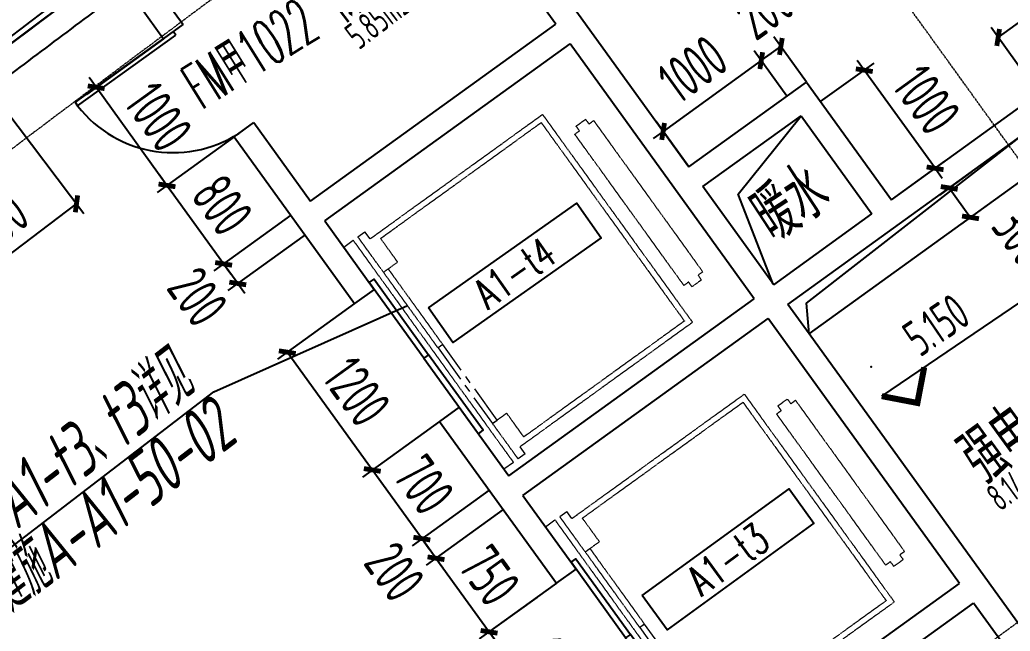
# Model space of a CAD drawing. Header units: millimetres. Extents: x 0 to 12095980, y -6694179 to 0.
# Drawn here: x 11588099 to 11596285, y -6445314 to -6440261 of the extents above; entities that cross this region are included whole.
import ezdxf
from ezdxf.enums import TextEntityAlignment as Align

# ---------------------------------------------------------------- set-up
doc = ezdxf.new("R2010")
doc.units = ezdxf.units.MM
doc.header["$LTSCALE"] = 10
for name, pattern in [('A1-RG-AXIS$0$CENTER', [50.8, 31.75, -6.35, 6.35, -6.35]), ('A1-RI-F2$0$CENTER', [50.8, 31.75, -6.35, 6.35, -6.35]), ('A1-RI-F2$0$HIDDEN2', [0.1875, 0.125, -0.0625])]:
    doc.linetypes.add(name, pattern=pattern)
for name, color, linetype in [('A1-RD-2F$0$A-louban', 5, 'Continuous'), ('A1-RI-F2$0$$1$A-SYMB-NUMB-T', 4, 'Continuous'), ('A1-RI-F2$0$$3$A-SYMB', 4, 'Continuous'), ('A1-RI-F2$0$A-DIMS-1：100', 1, 'Continuous'), ('A1-RI-F2$0$A-DOOR', 32, 'Continuous'), ('A1-RI-F2$0$A-FUZHUXIAN', 55, 'A1-RI-F2$0$HIDDEN2'), ('A1-RI-F2$0$A-HOLE', 2, 'Continuous'), ('A1-RI-F2$0$A-STRS-HRAL', 3, 'Continuous'), ('A1-RI-F2$0$A-SYMB', 4, 'Continuous'), ('A1-RI-F2$0$A-SYMB-AREA', 4, 'Continuous'), ('A1-RI-F2$0$A-SYMB-NAME', 4, 'Continuous'), ('A1-RI-F2$0$A-TEXT', 4, 'Continuous'), ('A1-RI-F2$0$A-TEXT1', 4, 'Continuous'), ('A1-RI-F2$0$A-WALL', 7, 'Continuous'), ('A1-RI-F2$0$N-SYMB-DOOR', 13, 'Continuous'), ('A1-RI-F2$0$N-SYMB-DOOR1', 13, 'Continuous'), ('A1-RI-F2$0$N-SYMB-DOOR2', 13, 'Continuous'), ('A1-RI-F2$0$外保温', 41, 'Continuous')]:
    doc.layers.add(name, color=color, linetype=linetype)
doc.layers.add('A1-RG-AXIS$0$A-GRID', color=1, linetype='A1-RG-AXIS$0$CENTER', lineweight=9)
doc.layers.add('A1-RI-F2$0$A-EVTR', color=3, linetype='A1-RI-F2$0$CENTER', lineweight=9)
doc.styles.add('A1-RI-F2$0$$1$ECADI-TXT', font='simplex.shx', dxfattribs={"bigfont": 'hztxt.shx'})
doc.styles.add('A1-RI-F2$0$ECADI', font='gbeitc.shx', dxfattribs={"width": 0.7, "bigfont": 'gbcbig.shx'})
doc.styles.add('A1-RI-F2$0$ECADI-SYM', font='simplex.shx', dxfattribs={"width": 0.7, "bigfont": 'hztxt.shx'})
doc.styles.add('A1-RI-F2$0$XD2008', font='xd-hzs.shx', dxfattribs={"width": 0.7, "bigfont": 'xd-hztxt.shx'})
doc.dimstyles.new('A1-RI-F2$0$XD100$0', dxfattribs={"dimscale": 100, "dimtxt": 3.5, "dimasz": 2, "dimexe": 1, "dimexo": 2, "dimgap": 1, "dimtad": 1, "dimdec": 0, "dimdsep": 46, "dimtxsty": 'A1-RI-F2$0$XD2008', "dimblk1": 'A1-RI-F2$0$_ArchTick', "dimblk2": 'A1-RI-F2$0$_ArchTick', "dimsah": 1, "dimcen": 2.5, "dimclrd": 1, "dimclre": 1, "dimclrt": 4, "dimaunit": 1, "dimadec": 0, "dimazin": 0, "dimtfac": 1, "dimtdec": 0, "dimtix": 1, "dimtmove": 2, "dimatfit": 3, "dimfxl": 1, "dimtolj": 1, "dimtzin": 0, "dimarcsym": 0})

# ---------------------------------------------------------------- blocks, each defined once
blk = doc.blocks.new('A1-RI-F2$0$A$C388916B7')
at = {"layer": 'A1-RI-F2$0$A-DOOR'}
for points in [[(726.3, 3150.3), (688.1, 3121), (219.6, 3732.5), (257.8, 3761.8)], [(726.3, 3150.3), (688.1, 3121), (1156.6, 2509.5), (1194.8, 2538.8)]]:
    blk.add_lwpolyline(points, close=True, dxfattribs=at)
at = {"layer": 'A1-RI-F2$0$A-EVTR', "ltscale": 0.01}
for p, q in [((215.9, 4093.6), (1610.9, 5162.3)), ((1610.9, 5162.3), (2899.3, 3480.7)), ((334.3, 3820.4), (114.7, 4107)), ((76.4, 4077.7), (1452.6, 2281.4)), ((448.9, 3908.2), (334.3, 3820.4)), ((2899.3, 3480.7), (1504.3, 2411.9)), ((1385.9, 2685.2), (1271.3, 2597.3)), ((1490.9, 2310.7), (1271.3, 2597.3))]:
    blk.add_line(p, q, dxfattribs=at)
at = {"layer": 'A1-RI-F2$0$A-EVTR'}
for p, q in [((114.7, 4107), (172, 4150.9)), ((215.9, 4093.6), (172, 4150.9)), ((0, 4019.2), (76.4, 4077.7)), ((1548.2, 2354.6), (1504.3, 2411.9)), ((1548.2, 2354.6), (1490.9, 2310.7)), ((1452.6, 2281.4), (1376.2, 2222.9))]:
    blk.add_line(p, q, dxfattribs=at)
at = {"layer": 'A1-RI-F2$0$A-EVTR', "ltscale": 0.01}
blk.add_lwpolyline([(448.9, 3908.2), (302.5, 4099.3), (1602, 5094.8), (2831.8, 3489.6), (1532.3, 2494.1), (1385.9, 2685.2)], dxfattribs=at)
for points in [[(1920.4, 5035.5), (1891.1, 5073.7), (1967.5, 5132.3), (1996.8, 5094.1), (2035, 5123.4), (2972, 3900.3), (2933.8, 3871.1), (2963.1, 3832.8), (2886.6, 3774.3), (2857.4, 3812.5), (2819.1, 3783.2), (1882.2, 5006.2)], [(841, 3238.1), (802.8, 3208.8), (334.3, 3820.4), (372.5, 3849.6)]]:
    blk.add_lwpolyline(points, close=True, dxfattribs=at)
at = {"layer": 'A1-RI-F2$0$A-EVTR'}
blk.add_lwpolyline([(841, 3238.1), (802.8, 3208.8), (1271.3, 2597.3), (1309.5, 2626.6)], close=True, dxfattribs=at)
blk = doc.blocks.new('A1-RI-F2$0$A-X-D2-60$0$d1000')
at = {"layer": 'A1-RI-F2$0$A-DOOR'}
blk.add_lwpolyline([(1257258.4, 175906.7), (1257258.4, 175941.7), (1256258.2, 175941.7), (1256258.2, 175906.7)], close=True, dxfattribs=at)
blk.add_arc((1257257.6, 175941.7), 1000, 182.00579, 269.95491, dxfattribs=at)
blk = doc.blocks.new('A1-RI-F2$0$5erhfh')
at = {"layer": 'A1-RI-F2$0$A-SYMB-AREA', "style": 'A1-RI-F2$0$ECADI', "width": 0.7}
blk.add_attdef('340M2', text='', height=2.5, dxfattribs=at).set_placement((0, 1.25), align=Align.MIDDLE_LEFT)
at = {"layer": 'A1-RI-F2$0$A-SYMB-NAME', "style": 'A1-RI-F2$0$ECADI', "width": 0.7}
blk.add_attdef('CHINESENAME', (-12.29, 3.09), '', height=4.5, dxfattribs=at)
blk = doc.blocks.new('A1-RI-F2$0$_ArchTick')
at = {"color": 0, "linetype": 'ByBlock', "const_width": 0.4}
blk.add_lwpolyline([(-0.5, -0.5), (0.5, 0.5)], dxfattribs=at)
blk = doc.blocks.new('*D124')
at = {"layer": 'A1-RI-F2$0$A-DIMS-1：100', "color": 1, "linetype": 'ByBlock', "lineweight": -2, "transparency": 16777216}
for p, q in [((11592095.6, -6444309.4), (11591458, -6444769.4)), ((11591539.1, -6444710.9), (11591480.6, -6444629.8)), ((11591539.1, -6444710.9), (11591977.9, -6445319.1)), ((11592534.4, -6444917.6), (11591896.8, -6445377.6)), ((11591977.9, -6445319.1), (11592036.4, -6445400.2))]:
    blk.add_line(p, q, dxfattribs=at)
at = {"layer": 'A1-RI-F2$0$A-DIMS-1：100', "color": 1, "linetype": 'ByBlock', "lineweight": -2, "transparency": 16777216, "xscale": 100, "yscale": 100, "zscale": 100}
for p, rotation in [((11591539.1, -6444710.9), 305.811234337413), ((11591977.9, -6445319.1), 125.811234337413)]:
    blk.add_blockref('A1-RI-F2$0$_ArchTick', p, dxfattribs=dict(at, rotation=rotation))
at = {"layer": 'A1-RI-F2$0$A-DIMS-1：100', "color": 4, "linetype": 'ByBlock', "transparency": 16777216, "insert": (11591981.5, -6444854.1), "char_height": 350, "attachment_point": 5, "rotation": 305.81123, "style": 'A1-RI-F2$0$XD2008'}
blk.add_mtext('\\A1;750', dxfattribs=at)
blk = doc.blocks.new('*D126')
at = {"layer": 'A1-RI-F2$0$A-DIMS-1：100', "color": 1, "linetype": 'ByBlock', "lineweight": -2, "transparency": 16777216}
for p, q in [((11592372.2, -6445034.6), (11591896.8, -6445377.6)), ((11592680, -6446292.3), (11591977.9, -6445319.1)), ((11593074.4, -6446007.7), (11592598.9, -6446350.8))]:
    blk.add_line(p, q, dxfattribs=at)
at = {"layer": 'A1-RI-F2$0$A-DIMS-1：100', "color": 1, "linetype": 'ByBlock', "lineweight": -2, "transparency": 16777216, "xscale": 100, "yscale": 100, "zscale": 100}
for p, rotation in [((11591977.9, -6445319.1), 125.8112343374936), ((11592680, -6446292.3), 305.8112343374936)]:
    blk.add_blockref('A1-RI-F2$0$_ArchTick', p, dxfattribs=dict(at, rotation=rotation))
at = {"layer": 'A1-RI-F2$0$A-DIMS-1：100', "color": 4, "linetype": 'ByBlock', "transparency": 16777216, "insert": (11592552, -6445644.8), "char_height": 350, "attachment_point": 5, "rotation": 305.81123, "style": 'A1-RI-F2$0$XD2008'}
blk.add_mtext('\\A1;1200', dxfattribs=at)
blk = doc.blocks.new('*D127')
at = {"layer": 'A1-RI-F2$0$A-DIMS-1：100', "color": 1, "linetype": 'ByBlock', "lineweight": -2, "transparency": 16777216}
for p, q in [((11591978.6, -6444147.2), (11591340.9, -6444607.2)), ((11592095.6, -6444309.4), (11591458, -6444769.4)), ((11591422, -6444548.7), (11591363.5, -6444467.6)), ((11591539.1, -6444710.9), (11591422, -6444548.7)), ((11591539.1, -6444710.9), (11591597.6, -6444792))]:
    blk.add_line(p, q, dxfattribs=at)
at = {"layer": 'A1-RI-F2$0$A-DIMS-1：100', "color": 1, "linetype": 'ByBlock', "lineweight": -2, "transparency": 16777216, "xscale": 100, "yscale": 100, "zscale": 100}
for p, rotation in [((11591422, -6444548.7), 305.811212836193), ((11591539.1, -6444710.9), 125.811212836193)]:
    blk.add_blockref('A1-RI-F2$0$_ArchTick', p, dxfattribs=dict(at, rotation=rotation))
at = {"layer": 'A1-RI-F2$0$A-DIMS-1：100', "color": 4, "linetype": 'ByBlock', "transparency": 16777216, "insert": (11591196.9, -6444823.4), "char_height": 350, "attachment_point": 5, "rotation": 305.81121, "style": 'A1-RI-F2$0$XD2008'}
blk.add_mtext('\\A1;200', dxfattribs=at)
blk = doc.blocks.new('*D129')
at = {"layer": 'A1-RI-F2$0$A-DIMS-1：100', "color": 1, "linetype": 'ByBlock', "lineweight": -2, "transparency": 16777216}
for p, q in [((11591569, -6443579.5), (11590931.4, -6444039.6)), ((11591012.5, -6443981.1), (11590953.9, -6443900)), ((11591422, -6444548.7), (11591012.5, -6443981.1)), ((11591978.6, -6444147.2), (11591340.9, -6444607.2)), ((11591422, -6444548.7), (11591480.6, -6444629.8))]:
    blk.add_line(p, q, dxfattribs=at)
at = {"layer": 'A1-RI-F2$0$A-DIMS-1：100', "color": 1, "linetype": 'ByBlock', "lineweight": -2, "transparency": 16777216, "xscale": 100, "yscale": 100, "zscale": 100}
for p, rotation in [((11591012.5, -6443981.1), 305.8112849767745), ((11591422, -6444548.7), 125.8112849767744)]:
    blk.add_blockref('A1-RI-F2$0$_ArchTick', p, dxfattribs=dict(at, rotation=rotation))
at = {"layer": 'A1-RI-F2$0$A-DIMS-1：100', "color": 4, "linetype": 'ByBlock', "transparency": 16777216, "insert": (11591440.3, -6444104), "char_height": 350, "attachment_point": 5, "rotation": 305.81128, "style": 'A1-RI-F2$0$XD2008'}
blk.add_mtext('\\A1;700', dxfattribs=at)
blk = doc.blocks.new('*D130')
at = {"layer": 'A1-RI-F2$0$A-DIMS-1：100', "color": 1, "linetype": 'ByBlock', "lineweight": -2, "transparency": 16777216}
for p, q in [((11590866.8, -6442606.4), (11590229.2, -6443066.4)), ((11591012.5, -6443981.1), (11590310.3, -6443007.9)), ((11591569, -6443579.5), (11590931.4, -6444039.6))]:
    blk.add_line(p, q, dxfattribs=at)
at = {"layer": 'A1-RI-F2$0$A-DIMS-1：100', "color": 1, "linetype": 'ByBlock', "lineweight": -2, "transparency": 16777216, "xscale": 100, "yscale": 100, "zscale": 100}
for p, rotation in [((11590310.3, -6443007.9), 125.8112337832265), ((11591012.5, -6443981.1), 305.8112337832265)]:
    blk.add_blockref('A1-RI-F2$0$_ArchTick', p, dxfattribs=dict(at, rotation=rotation))
at = {"layer": 'A1-RI-F2$0$A-DIMS-1：100', "color": 4, "linetype": 'ByBlock', "transparency": 16777216, "insert": (11590884.4, -6443333.6), "char_height": 350, "attachment_point": 5, "rotation": 305.81123, "style": 'A1-RI-F2$0$XD2008'}
blk.add_mtext('\\A1;1200', dxfattribs=at)
blk = doc.blocks.new('*D131')
at = {"layer": 'A1-RI-F2$0$A-DIMS-1：100', "color": 1, "linetype": 'ByBlock', "lineweight": -2, "transparency": 16777216}
for p, q in [((11590340.2, -6441876.5), (11589702.6, -6442336.6)), ((11590457.3, -6442038.7), (11589819.6, -6442498.8)), ((11589783.7, -6442278.1), (11589725.2, -6442197)), ((11589900.7, -6442440.2), (11589783.7, -6442278.1)), ((11589900.7, -6442440.2), (11589959.2, -6442521.3))]:
    blk.add_line(p, q, dxfattribs=at)
at = {"layer": 'A1-RI-F2$0$A-DIMS-1：100', "color": 1, "linetype": 'ByBlock', "lineweight": -2, "transparency": 16777216, "xscale": 100, "yscale": 100, "zscale": 100}
for p, rotation in [((11589783.7, -6442278.1), 305.8112154453918), ((11589900.7, -6442440.2), 125.8112154453918)]:
    blk.add_blockref('A1-RI-F2$0$_ArchTick', p, dxfattribs=dict(at, rotation=rotation))
at = {"layer": 'A1-RI-F2$0$A-DIMS-1：100', "color": 4, "linetype": 'ByBlock', "transparency": 16777216, "insert": (11589569.2, -6442550.7), "char_height": 350, "attachment_point": 5, "rotation": 305.81122, "style": 'A1-RI-F2$0$XD2008'}
blk.add_mtext('\\A1;200', dxfattribs=at)
blk = doc.blocks.new('*D132')
at = {"layer": 'A1-RI-F2$0$A-DIMS-1：100', "color": 1, "linetype": 'ByBlock', "lineweight": -2, "transparency": 16777216}
for p, q in [((11589872.1, -6441227.8), (11589234.5, -6441687.8)), ((11589315.6, -6441629.3), (11589257.1, -6441548.2)), ((11589783.7, -6442278.1), (11589315.6, -6441629.3)), ((11590340.2, -6441876.5), (11589702.6, -6442336.6)), ((11589783.7, -6442278.1), (11589842.2, -6442359.2))]:
    blk.add_line(p, q, dxfattribs=at)
at = {"layer": 'A1-RI-F2$0$A-DIMS-1：100', "color": 1, "linetype": 'ByBlock', "lineweight": -2, "transparency": 16777216, "xscale": 100, "yscale": 100, "zscale": 100}
for p, rotation in [((11589315.6, -6441629.3), 305.8112311657554), ((11589783.7, -6442278.1), 125.8112311657554)]:
    blk.add_blockref('A1-RI-F2$0$_ArchTick', p, dxfattribs=dict(at, rotation=rotation))
at = {"layer": 'A1-RI-F2$0$A-DIMS-1：100', "color": 4, "linetype": 'ByBlock', "transparency": 16777216, "insert": (11589772.7, -6441792.8), "char_height": 350, "attachment_point": 5, "rotation": 305.81123, "style": 'A1-RI-F2$0$XD2008'}
blk.add_mtext('\\A1;800', dxfattribs=at)
blk = doc.blocks.new('*D133')
at = {"layer": 'A1-RI-F2$0$A-DIMS-1：100', "color": 1, "linetype": 'ByBlock', "lineweight": -2, "transparency": 16777216}
for p, q in [((11589287, -6440416.8), (11588649.4, -6440876.9)), ((11588730.5, -6440818.3), (11588672, -6440737.3)), ((11589315.6, -6441629.3), (11588730.5, -6440818.3)), ((11589872.1, -6441227.8), (11589234.5, -6441687.8)), ((11589315.6, -6441629.3), (11589374.1, -6441710.4))]:
    blk.add_line(p, q, dxfattribs=at)
at = {"layer": 'A1-RI-F2$0$A-DIMS-1：100', "color": 1, "linetype": 'ByBlock', "lineweight": -2, "transparency": 16777216, "xscale": 100, "yscale": 100, "zscale": 100}
for p, rotation in [((11588730.5, -6440818.3), 305.8112154454258), ((11589315.6, -6441629.3), 125.8112154454257)]:
    blk.add_blockref('A1-RI-F2$0$_ArchTick', p, dxfattribs=dict(at, rotation=rotation))
at = {"layer": 'A1-RI-F2$0$A-DIMS-1：100', "color": 4, "linetype": 'ByBlock', "transparency": 16777216, "insert": (11589246.1, -6441062.9), "char_height": 350, "attachment_point": 5, "rotation": 305.81122, "style": 'A1-RI-F2$0$XD2008'}
blk.add_mtext('\\A1;1000', dxfattribs=at)
blk = doc.blocks.new('*D138')
at = {"layer": 'A1-RI-F2$0$A-DIMS-1：100', "color": 1, "linetype": 'ByBlock', "lineweight": -2, "transparency": 16777216}
for p, q in [((11587974.5, -6440997.7), (11588628.2, -6441861.6)), ((11586937.8, -6441782.1), (11587591.5, -6442646.1)), ((11587531.2, -6442566.3), (11588567.8, -6441781.9))]:
    blk.add_line(p, q, dxfattribs=at)
at = {"layer": 'A1-RI-F2$0$A-DIMS-1：100', "color": 1, "linetype": 'ByBlock', "lineweight": -2, "transparency": 16777216, "xscale": 100, "yscale": 100, "zscale": 100}
for p, rotation in [((11588567.8, -6441781.9), 37.11350889132706), ((11587531.2, -6442566.3), 217.1135088913271)]:
    blk.add_blockref('A1-RI-F2$0$_ArchTick', p, dxfattribs=dict(at, rotation=rotation))
at = {"layer": 'A1-RI-F2$0$A-DIMS-1：100', "color": 4, "linetype": 'ByBlock', "transparency": 16777216, "insert": (11587883.6, -6441954.8), "char_height": 350, "attachment_point": 5, "rotation": 37.11351, "style": 'A1-RI-F2$0$XD2008'}
blk.add_mtext('\\A1;1300', dxfattribs=at)
blk = doc.blocks.new('A1-RD-2F')
at = {"layer": 'A1-RD-2F$0$A-louban'}
for points in [[(11596616.2, -6433796.1, 0.001021), (11595554.1, -6434542.2), (11595755.4, -6434828.5, 0.001252), (11594459.3, -6435747.8), (11594254.3, -6435464.1, 0.001021), (11593199.1, -6436219.8), (11593403, -6436504.3, 0.007998), (11585265.3, -6442556.8), (11591894.2, -6451209.4, -0.000877), (11592884.1, -6450451), (11594708.7, -6452832.7, 0.002207), (11592585.5, -6454466.4), (11599153.7, -6462913.2, -0.082408)], [(11581705.6, -6437622.8), (11585410.8, -6442445, -0.007584), (11593125.3, -6436704.2), (11591210.2, -6434049.8), (11593017.9, -6432913.5), (11592898, -6432744.9), (11579351.2, -6437820.9), (11579421.4, -6438008.2), (11581705.6, -6437622.8)]]:
    blk.add_lwpolyline(points, format="xyb", dxfattribs=at)
blk.add_lwpolyline([(11602211.1, -6450125.7, 0.001546), (11600705.4, -6451221.8), (11599169, -6449124.3, -0.008864), (11607955.7, -6442922.1), (11606439.4, -6440688.1, 0.013605), (11592884.1, -6450451), (11592884.1, -6450451), (11594708.7, -6452832.7, 0.002207), (11592585.5, -6454466.4), (11599153.7, -6462913.2, -0.008507), (11607125.8, -6456937.6)], format="xyb", close=True, dxfattribs=at)
blk = doc.blocks.new('*D306')
at = {"layer": 'A1-RI-F2$0$A-DIMS-1：100', "color": 1, "linetype": 'ByBlock', "lineweight": -2, "transparency": 16777216}
for p, q in [((11597524.1, -6440040.5), (11597181, -6439564.9)), ((11596185.2, -6440406.7), (11597239.5, -6439646)), ((11596469.9, -6440801.2), (11596126.7, -6440325.6))]:
    blk.add_line(p, q, dxfattribs=at)
at = {"layer": 'A1-RI-F2$0$A-DIMS-1：100', "color": 1, "linetype": 'ByBlock', "lineweight": -2, "transparency": 16777216, "xscale": 100, "yscale": 100, "zscale": 100}
for p, rotation in [((11597239.5, -6439646), 35.81121544583134), ((11596185.2, -6440406.7), 215.8112154458313)]:
    blk.add_blockref('A1-RI-F2$0$_ArchTick', p, dxfattribs=dict(at, rotation=rotation))
at = {"layer": 'A1-RI-F2$0$A-DIMS-1：100', "color": 4, "linetype": 'ByBlock', "transparency": 16777216, "insert": (11596551.5, -6439803.3), "char_height": 350, "attachment_point": 5, "rotation": 35.81122, "style": 'A1-RI-F2$0$XD2008'}
blk.add_mtext('\\A1;1300', dxfattribs=at)
blk = doc.blocks.new('*D308')
at = {"layer": 'A1-RI-F2$0$A-DIMS-1：100', "color": 1, "linetype": 'ByBlock', "lineweight": -2, "transparency": 16777216}
for p, q in [((11594439.1, -6440892.1), (11594168.7, -6440517.2)), ((11594227.2, -6440598.3), (11594308.3, -6440539.8)), ((11594227.2, -6440598.3), (11593416.2, -6441183.4)), ((11593628.2, -6441477.2), (11593357.7, -6441102.3)), ((11593416.2, -6441183.4), (11593335.1, -6441241.9))]:
    blk.add_line(p, q, dxfattribs=at)
at = {"layer": 'A1-RI-F2$0$A-DIMS-1：100', "color": 1, "linetype": 'ByBlock', "lineweight": -2, "transparency": 16777216, "xscale": 100, "yscale": 100, "zscale": 100}
for p, rotation in [((11594227.2, -6440598.3), 215.8112154455852), ((11593416.2, -6441183.4), 35.81121544558523)]:
    blk.add_blockref('A1-RI-F2$0$_ArchTick', p, dxfattribs=dict(at, rotation=rotation))
at = {"layer": 'A1-RI-F2$0$A-DIMS-1：100', "color": 4, "linetype": 'ByBlock', "transparency": 16777216, "insert": (11593660.8, -6440667.9), "char_height": 350, "attachment_point": 5, "rotation": 35.81122, "style": 'A1-RI-F2$0$XD2008'}
blk.add_mtext('\\A1;1000', dxfattribs=at)
blk = doc.blocks.new('*D309')
at = {"layer": 'A1-RI-F2$0$A-DIMS-1：100', "color": 1, "linetype": 'ByBlock', "lineweight": -2, "transparency": 16777216}
for p, q in [((11594601.3, -6440775.1), (11594330.8, -6440400.2)), ((11594439.1, -6440892.1), (11594168.7, -6440517.2)), ((11594227.2, -6440598.3), (11594389.4, -6440481.3))]:
    blk.add_line(p, q, dxfattribs=at)
at = {"layer": 'A1-RI-F2$0$A-DIMS-1：100', "color": 1, "linetype": 'ByBlock', "lineweight": -2, "transparency": 16777216, "xscale": 100, "yscale": 100, "zscale": 100}
for p, rotation in [((11594389.4, -6440481.3), 35.81121544574744), ((11594227.2, -6440598.3), 215.8112154457475)]:
    blk.add_blockref('A1-RI-F2$0$_ArchTick', p, dxfattribs=dict(at, rotation=rotation))
at = {"layer": 'A1-RI-F2$0$A-DIMS-1：100', "color": 4, "linetype": 'ByBlock', "transparency": 16777216, "insert": (11594254.2, -6440175.8), "char_height": 350, "attachment_point": 5, "rotation": 35.81122, "style": 'A1-RI-F2$0$XD2008'}
blk.add_mtext('\\A1;200', dxfattribs=at)
blk = doc.blocks.new('*D310')
at = {"layer": 'A1-RI-F2$0$A-DIMS-1：100', "color": 1, "linetype": 'ByBlock', "lineweight": -2, "transparency": 16777216}
for p, q in [((11594718.3, -6440937.2), (11595159.8, -6440618.7)), ((11595078.7, -6440677.2), (11595020.2, -6440596.1)), ((11595663.9, -6441488.2), (11595078.7, -6440677.2)), ((11595303.5, -6441748.2), (11595744.9, -6441429.6)), ((11595663.9, -6441488.2), (11595722.4, -6441569.3))]:
    blk.add_line(p, q, dxfattribs=at)
at = {"layer": 'A1-RI-F2$0$A-DIMS-1：100', "color": 1, "linetype": 'ByBlock', "lineweight": -2, "transparency": 16777216, "xscale": 100, "yscale": 100, "zscale": 100}
for p, rotation in [((11595078.7, -6440677.2), 305.8112154453705), ((11595663.9, -6441488.2), 125.8112154453705)]:
    blk.add_blockref('A1-RI-F2$0$_ArchTick', p, dxfattribs=dict(at, rotation=rotation))
at = {"layer": 'A1-RI-F2$0$A-DIMS-1：100', "color": 4, "linetype": 'ByBlock', "transparency": 16777216, "insert": (11595594.3, -6440921.8), "char_height": 350, "attachment_point": 5, "rotation": 305.81122, "style": 'A1-RI-F2$0$XD2008'}
blk.add_mtext('\\A1;1000', dxfattribs=at)
blk = doc.blocks.new('*D311')
at = {"layer": 'A1-RI-F2$0$A-DIMS-1：100', "color": 1, "linetype": 'ByBlock', "lineweight": -2, "transparency": 16777216}
for p, q in [((11595968.6, -6441514.9), (11595699.8, -6441708.9)), ((11595780.9, -6441650.4), (11595956.4, -6441893.6)), ((11596144.2, -6441758.2), (11595875.3, -6441952.1))]:
    blk.add_line(p, q, dxfattribs=at)
at = {"layer": 'A1-RI-F2$0$A-DIMS-1：100', "color": 1, "linetype": 'ByBlock', "lineweight": -2, "transparency": 16777216, "xscale": 100, "yscale": 100, "zscale": 100}
for p, rotation in [((11595780.9, -6441650.4), 125.811212836193), ((11595956.4, -6441893.6), 305.811212836193)]:
    blk.add_blockref('A1-RI-F2$0$_ArchTick', p, dxfattribs=dict(at, rotation=rotation))
at = {"layer": 'A1-RI-F2$0$A-DIMS-1：100', "color": 4, "linetype": 'ByBlock', "transparency": 16777216, "insert": (11596385.7, -6442045.3), "char_height": 350, "attachment_point": 5, "rotation": 305.81121, "style": 'A1-RI-F2$0$XD2008'}
blk.add_mtext('\\A1;300', dxfattribs=at)
blk = doc.blocks.new('A1-RI-F2$0$$1$ECADI-TAG-CODE')
at = {"layer": 'A1-RI-F2$0$$1$A-SYMB-NUMB-T', "color": 1}
blk.add_lwpolyline([(0, 3.5), (15, 3.5), (15, 0), (0, 0)], close=True, dxfattribs=at)
at = {"layer": 'A1-RI-F2$0$$1$A-SYMB-NUMB-T', "style": 'A1-RI-F2$0$$1$ECADI-TXT', "width": 0.7}
blk.add_attdef('CODE', text='', height=2.5, dxfattribs=at).set_placement((7.5, 1.75), align=Align.MIDDLE_CENTER)
blk = doc.blocks.new('A1-RI-F2$0$mc')
at = {"layer": 'A1-RI-F2$0$N-SYMB-DOOR', "style": 'A1-RI-F2$0$ECADI-SYM', "width": 0.7}
for tag, p in [('门窗主编号1', (55.7, -311.3)), ('门窗主编号2', (667.6, -311.3))]:
    blk.add_attdef(tag, p, '', height=180, dxfattribs=at)
at = {"layer": 'A1-RI-F2$0$N-SYMB-DOOR', "style": 'A1-RI-F2$0$ECADI-SYM', "width": 0.7, "flags": 1}
for tag, p in [('洞口尺寸(宽X高)', (55.6, -717.2)), ('备注', (57.1, -921.2))]:
    blk.add_attdef(tag, p, '', height=180, dxfattribs=at)
at = {"layer": 'A1-RI-F2$0$N-SYMB-DOOR1', "style": 'A1-RI-F2$0$ECADI-SYM', "width": 0.7}
blk.add_attdef('门窗辅编号1', (55.7, -516.1), '', height=180, dxfattribs=at)
at = {"layer": 'A1-RI-F2$0$N-SYMB-DOOR2', "style": 'A1-RI-F2$0$ECADI-SYM', "width": 0.7}
blk.add_attdef('门窗辅编号2', (311.5, -516.1), '', height=180, dxfattribs=at)
blk = doc.blocks.new('A1-RG-AXIS')
at = {"layer": 'A1-RG-AXIS$0$A-GRID', "linetype": 'A1-RG-AXIS$0$CENTER', "ltscale": 0.05}
blk.add_lwpolyline([(11682866.1, -6392336.6, 0.10373), (11569674.9, -6456283.6, 0.10373)], format="xyb", dxfattribs=at)
at = {"layer": 'A1-RG-AXIS$0$A-GRID', "ltscale": 0.05}
for points in [[(11690526.8, -6414141.5, 0.104527), (11584753.6, -6473784.9)], [(11691982.8, -6418505.6, 0.104638), (11587756.3, -6477270.1)]]:
    blk.add_lwpolyline(points, format="xyb", dxfattribs=at)
at = {"layer": 'A1-RG-AXIS$0$A-GRID', "linetype": 'A1-RG-AXIS$0$CENTER', "ltscale": 0.05}
blk.add_lwpolyline([(11612502.7, -6463791.2), (11588159.5, -6430052.4)], dxfattribs=at)
blk.add_arc((11778731.9, -6694178.6), 308600, 107.574373, 131.323037, dxfattribs=at)
at = {"layer": 'A1-RG-AXIS$0$A-GRID', "ltscale": 0.05}
blk.add_arc((11778731.9, -6694178.6), 301700, 107.53359, 131.336201, dxfattribs=at)
blk = doc.blocks.new('A1-RI-F2$0$ECADI-TAG-HGHT（国标）')
at = {"color": 1}
blk.add_line((-2.121, 2.121), (11.768, 2.121), dxfattribs=at)
at = {"color": 1, "const_width": 0.5}
blk.add_lwpolyline([(-2.121, 2.121), (0, 0), (2.121, 2.121)], dxfattribs=at)
at = {"color": 1}
blk.add_point((-1.481, 4.6), dxfattribs=at)
at = {"style": 'A1-RI-F2$0$XD2008', "width": 0.7}
blk.add_attdef('FL', text='', height=3, dxfattribs=at).set_placement((-2.689, 2.967), align=Align.RIGHT)
for tag, p in [('F.F.L.', (2.284, 2.967)), ('T.O.S.', (2.284, -1.104))]:
    blk.add_attdef(tag, p, '', height=3, dxfattribs=at)
blk = doc.blocks.new('A1-RI-F2')
at = {"layer": 'A1-RI-F2$0$A-FUZHUXIAN', "ltscale": 15}
blk.add_lwpolyline([(11697385.2, -6408952.1, 0.0115), (11684356.2, -6412994.1), (11685659.5, -6416881.5, 0.084561), (11599102.5, -6463333.2), (11592167, -6454412), (11594287.7, -6452776.4, 0), (11592699.6, -6450703.6, 0.01703), (11576443.9, -6463978.8), (11589775.5, -6479462.1, -0.111917), (11700888.4, -6418975.6, -0.111917)], format="xyb", dxfattribs=at)
at = {"layer": 'A1-RI-F2$0$A-HOLE'}
for points in [[(11594326.2, -6442444.6), (11594035.3, -6441701.2), (11594556.1, -6441054.3)], [(11594622.9, -6442855.8), (11594601.1, -6442602.6), (11596391.3, -6441209.9)]]:
    blk.add_lwpolyline(points, dxfattribs=at)
at = {"layer": 'A1-RI-F2$0$A-STRS-HRAL', "ltscale": 0.25}
for radius, start, end in [(317800, 125.822934, 126.969475), (306650, 124.175139, 127.326412), (306600, 124.184485, 127.326391), (306500, 124.231225, 127.326348)]:
    blk.add_arc((11778731.9, -6694178.6), radius, start, end, dxfattribs=at)
at = {"layer": 'A1-RI-F2$0$A-TEXT'}
for p, q in [((11589703.6, -6443336.8), (11591302.4, -6442620.7)), ((11587835.2, -6444768.2), (11589703.6, -6443336.8))]:
    blk.add_line(p, q, dxfattribs=at)
at = {"layer": 'A1-RI-F2$0$A-WALL', "linetype": 'ByBlock'}
for p, q in [((11591313, -6438268.5), (11593628.2, -6441477.2)), ((11592529.8, -6440296.7), (11591151.7, -6438386.7)), ((11589141.4, -6439873.2), (11589449.2, -6440299.8)), ((11588981.1, -6439992.8), (11589287, -6440416.8)), ((11589287, -6440416.8), (11589449.2, -6440299.8)), ((11590502.4, -6441759.5), (11592529.8, -6440296.7)), ((11590619.4, -6441921.7), (11592646.8, -6440458.9)), ((11594168.1, -6442567.4), (11592646.8, -6440458.9)), ((11593628.2, -6441477.2), (11594601.3, -6440775.1)), ((11594601.3, -6440775.1), (11595303.5, -6441748.2)), ((11595303.5, -6441748.2), (11596519.9, -6440870.5)), ((11589872.1, -6441227.8), (11590034.3, -6441110.7)), ((11590034.3, -6441110.7), (11590502.4, -6441759.5)), ((11593745.2, -6441639.4), (11594556.1, -6441054.3)), ((11594556.1, -6441054.3), (11595141.3, -6441865.2)), ((11589872.1, -6441227.8), (11590866.8, -6442606.4)), ((11594447.3, -6442612.5), (11596391.3, -6441209.9)), ((11594622.9, -6442855.8), (11596566.8, -6441453.2)), ((11594330.3, -6442450.3), (11593745.2, -6441639.4)), ((11590619.4, -6441921.7), (11591029, -6442489.3)), ((11594330.3, -6442450.3), (11595141.3, -6441865.2)), ((11591029, -6442489.3), (11590866.8, -6442606.4)), ((11592140.8, -6444030.2), (11594168.1, -6442567.4)), ((11594622.9, -6442855.8), (11594447.3, -6442612.5)), ((11592257.8, -6444192.3), (11594285.1, -6442729.5)), ((11595865, -6444919.2), (11594285.1, -6442729.5)), ((11596520.6, -6445486), (11594622.9, -6442855.8)), ((11591731.2, -6443462.5), (11591569, -6443579.5)), ((11591731.2, -6443462.5), (11592140.8, -6444030.2)), ((11591569, -6443579.5), (11592534.4, -6444917.6)), ((11592257.8, -6444192.3), (11592696.6, -6444800.6)), ((11592534.4, -6444917.6), (11592696.6, -6444800.6)), ((11593837.6, -6446381.9), (11595865, -6444919.1)), ((11593954.6, -6446544.1), (11595982, -6445081.3)), ((11596265.7, -6445474.5), (11595982, -6445081.3))]:
    blk.add_line(p, q, dxfattribs=at)
for centre, radius, start, end in [((11777186.2, -6692063.4), 314780.5, 125.766988, 127.003286), ((11778726.8, -6694171.2), 317191, 126.741564, 126.996094)]:
    blk.add_arc(centre, radius, start, end, dxfattribs=at)
at = {"layer": 'A1-RI-F2$0$外保温'}
blk.add_arc((11778726.8, -6694171.2), 317441, 125.822985, 126.996384, dxfattribs=at)
at = {"color": 3, "linetype": 'ByBlock'}
blk.add_blockref('A1-RD-2F', (0, 0), dxfattribs=at)
at = {"linetype": 'ByBlock'}
blk.add_blockref('A1-RG-AXIS', (0, 0), dxfattribs=at)
at = {"layer": 'A1-RI-F2$0$$3$A-SYMB'}
for p, xscale, yscale, zscale, rotation, values in [((11591678.6, -6442926.9), 100.0000000093992, 100.0000000093992, 100.0000000093992, 35.17164263373621, {'CODE': 'A1-t4'}), ((11593449.9, -6445302.4), 100.0000000092486, 100.0000000092486, 100.0000000092486, 36.01834677268956, {'CODE': 'A1-t3'})]:
    blk.add_blockref('A1-RI-F2$0$$1$ECADI-TAG-CODE', p, dxfattribs=dict(at, xscale=xscale, yscale=yscale, zscale=zscale, rotation=rotation)).add_auto_attribs(values)
at = {"layer": 'A1-RI-F2$0$A-DOOR', "rotation": 35.72267729536908}
blk.add_blockref('A1-RI-F2$0$A-X-D2-60$0$d1000', (10671385.5, -7317263.1), dxfattribs=at)
at = {"layer": 'A1-RI-F2$0$A-EVTR', "linetype": 'ByBlock'}
for p, rotation in [((11590661.2, -6446157), 358.3545789704229), ((11592329, -6448468.5), 358.3546737767449)]:
    blk.add_blockref('A1-RI-F2$0$A$C388916B7', p, dxfattribs=dict(at, rotation=rotation))
at = {"layer": 'A1-RI-F2$0$A-SYMB', "xscale": 99.99999999992193, "yscale": 99.99999999992193, "zscale": 99.99999999992193, "rotation": 34.16579703382205}
blk.add_blockref('A1-RI-F2$0$ECADI-TAG-HGHT（国标）', (11595517.8, -6443427.4), dxfattribs=at).add_auto_attribs({'F.F.L.': '5.150'})
at = {"layer": 'A1-RI-F2$0$A-SYMB-NAME', "linetype": 'ByBlock'}
ref = blk.add_blockref('A1-RI-F2$0$5erhfh', (11591525.9, -6439990.5), dxfattribs=dict(at, xscale=64.28571428608468, yscale=64.28571428608468, zscale=64.28571428608468, rotation=37.30255162587019))
ref.add_attrib('340M2', '5.85m2', (11590903.5, -6440514.3), dxfattribs={"layer": 'A1-RI-F2$0$A-SYMB-AREA', "height": 225, "rotation": 37.30255, "style": 'A1-RI-F2$0$XD2008', "width": 0.7})
ref.add_attrib('CHINESENAME', '储藏', (11590777, -6440311.5), dxfattribs={"height": 450, "rotation": 37.30255, "style": 'A1-RI-F2$0$XD2008', "width": 0.7})
at = {"layer": 'A1-RI-F2$0$A-SYMB-NAME'}
ref = blk.add_blockref('A1-RI-F2$0$5erhfh', (11595112, -6441857.7), dxfattribs=dict(at, xscale=64.28571428544237, yscale=64.28571428544237, zscale=64.28571428544237, rotation=33.15209054007809))
ref.add_attrib('CHINESENAME', '暖水', (11594341.9, -6442123.7), dxfattribs={"height": 450, "rotation": 33.15209, "style": 'A1-RI-F2$0$XD2008', "width": 0.7})
ref = blk.add_blockref('A1-RI-F2$0$5erhfh', (11596833.4, -6443820.8), dxfattribs=dict(at, xscale=64.28571428577703, yscale=64.28571428577703, zscale=64.28571428577703, rotation=36.00108641311486))
ref.add_attrib('340M2', '8.14m2', (11596199.2, -6444330.4), dxfattribs={"layer": 'A1-RI-F2$0$A-SYMB-AREA', "height": 225, "rotation": 36.00109, "style": 'A1-RI-F2$0$XD2008', "width": 0.7})
ref.add_attrib('CHINESENAME', '强电', (11596077.5, -6444124.8), dxfattribs={"height": 450, "rotation": 36.00109, "style": 'A1-RI-F2$0$XD2008', "width": 0.7})
at = {"layer": 'A1-RI-F2$0$N-SYMB-DOOR'}
ref = blk.add_blockref('A1-RI-F2$0$mc', (11589286.5, -6440655.4), dxfattribs=dict(at, xscale=1.499999999401956, yscale=1.499999999401956, rotation=31.8999247746373))
ref.add_attrib('门窗主编号1', 'FM甲1022', (11589604.1, -6441007.7), dxfattribs={"height": 375, "rotation": 31.89992, "style": 'A1-RI-F2$0$ECADI-SYM', "width": 0.5})
at = {"layer": 'A1-RI-F2$0$A-TEXT', "style": 'A1-RI-F2$0$ECADI', "width": 0.7}
for s, p in [('电梯A1-t3、t3详见', (11587714.5, -6444755.4, 0)), ('建施A-A1-50-02', (11588036.9, -6445176.1, 0))]:
    blk.add_text(s, height=450, rotation=37.45663, dxfattribs=at).set_placement(p)
at = {"layer": 'A1-RI-F2$0$A-TEXT1', "style": 'A1-RI-F2$0$ECADI', "width": 0.7}
for tag, p in [('（-0.050）', (11749732.1, -6422418.7)), ('（结构标高）', (11757640.8, -6422418.7))]:
    blk.add_attdef(tag, p, '', height=375, dxfattribs=at)
at = {"layer": 'A1-RI-F2$0$A-DIMS-1：100', "color": 3, "linetype": 'ByBlock'}
for p1, p2, distance, picture, middle in [((11596586.9, -6440963.4), (11597641.2, -6440202.7), 686.5, '*D306', (11596551.5, -6439803.3)), ((11594556.1, -6441054.3), (11593745.2, -6441639.4), -562.2, '*D308', (11593660.8, -6440667.9)), ((11590034.3, -6441110.7), (11589449.2, -6440299.8), 886.3, '*D133', (11589246.1, -6441062.9)), ((11595141.3, -6441865.2), (11594556.1, -6441054.3), -644.4, '*D310', (11595594.3, -6440921.8)), ((11586817.1, -6441622.6), (11587853.8, -6440838.2), -1183.4, '*D138', (11587883.6, -6441954.8)), ((11590502.4, -6441759.5), (11590034.3, -6441110.7), 886.3, '*D132', (11589772.7, -6441792.8)), ((11591731.2, -6443462.5), (11591029, -6442489.3), 886.3, '*D130', (11590884.4, -6443333.6)), ((11592140.8, -6444030.2), (11591731.2, -6443462.5), 886.3, '*D129', (11591440.3, -6444104)), ((11592257.8, -6444192.3), (11592696.6, -6444800.6), -886.3, '*D124', (11591981.5, -6444854.1)), ((11593236.6, -6445890.7), (11592534.4, -6444917.6), 686.3, '*D126', (11592552, -6445644.8))]:
    dim = blk.add_aligned_dim(p1=p1, p2=p2, distance=distance, dimstyle='A1-RI-F2$0$XD100$0', override={"dimasz": 1}, dxfattribs=at)
    dim.commit()
    dim.dimension.update_dxf_attribs({"geometry": picture, "text_midpoint": middle})
for base, p1, p2, angle, picture, middle in [((11594389.4, -6440481.3), (11594556.1, -6441054.3), (11594718.3, -6440937.2), 35.81122, '*D309', (11594254.2, -6440175.8)), ((11595956.4, -6441893.6), (11596130.8, -6441397.9), (11596306.4, -6441641.1), 305.81121, '*D311', (11596385.7, -6442045.3)), ((11589783.7, -6442278.1), (11590619.4, -6441921.7), (11590502.4, -6441759.5), 125.81122, '*D131', (11589569.2, -6442550.7)), ((11591422, -6444548.7), (11592257.8, -6444192.3), (11592140.8, -6444030.2), 125.81121, '*D127', (11591196.9, -6444823.4))]:
    dim = blk.add_linear_dim(base=base, p1=p1, p2=p2, angle=angle, dimstyle='A1-RI-F2$0$XD100$0', override={"dimasz": 1}, dxfattribs=at)
    dim.commit()
    dim.dimension.update_dxf_attribs({"geometry": picture, "text_midpoint": middle, "dimtype": 129})

msp = doc.modelspace()

# ---------------------------------------------------------------- block references
msp.add_blockref('A1-RI-F2', (0, 0))

doc.saveas('drawing.dxf')
